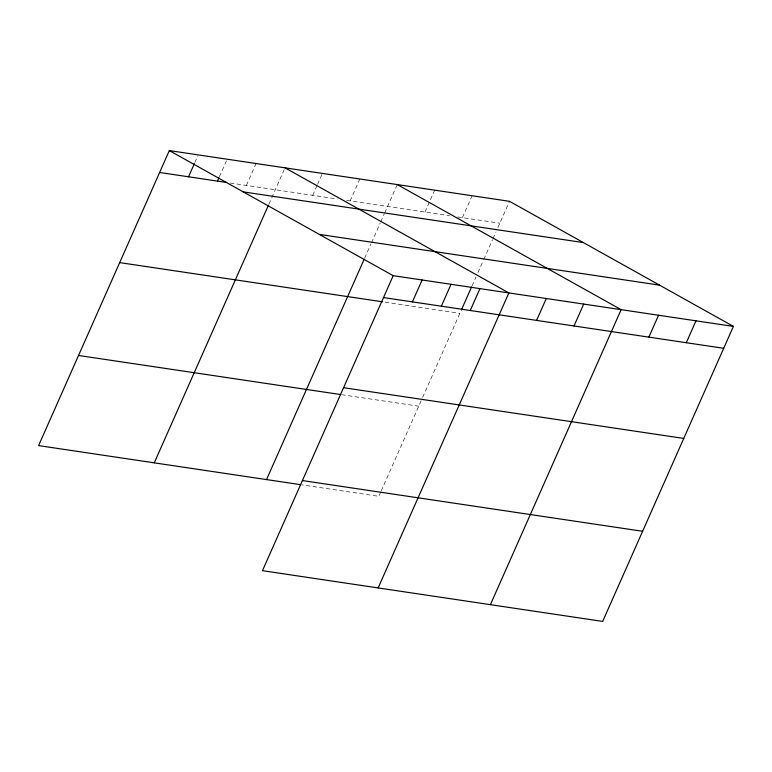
<?xml version="1.0" encoding="UTF-8"?>
<svg xmlns="http://www.w3.org/2000/svg" width="772" height="772" viewBox="0 0 772 772"><rect width="100%" height="100%" fill="white"/><g stroke="black" fill="none" stroke-linecap="round" stroke-linejoin="round"><path stroke-width="0.58" stroke-dasharray="3.86 2.9" d="M194.853 162.564L197.757 155.992M219.402 176.73L226.678 160.306M246.384 185.415L256.082 163.529M268.965 204.02L284.993 167.833M312.718 195.306L317.089 185.454M317.572 184.363L322.416 173.42M350.141 200.884L359.839 178.998M364.673 258.128L371.004 243.836M371.496 242.736L380.258 222.954M380.75 221.853L384.157 214.162M384.639 213.062L397.262 184.576M424.986 212.049L434.684 190.153M462.409 217.627L472.107 195.741M380.75 491.928L378.801 496.319L301.62 484.816M381.243 490.828L422.13 398.545M422.622 397.455L460.865 311.135M472.068 285.852L475.967 277.061M477.916 272.67L483.272 260.579M483.764 259.479L492.526 239.696M493.009 238.596L495.933 231.996M497.882 227.605L509.53 201.318M230.181 183.003L337.277 198.973M346.638 200.363L449.545 215.706M457.728 216.932L499.831 223.204M385.045 302.17L459.89 313.335M341.562 394.685L418.742 406.197"/><path stroke-width="1.16" d="M733.4 326.402L393.199 275.681L262.47 570.682L602.671 621.412L733.4 326.402L509.53 201.318L169.329 150.588L38.6 445.598L300.453 484.642M188.542 176.788L194.361 163.654M217.463 181.102L218.92 177.821M154.265 462.843L268.482 205.111M266.533 479.586L364.181 259.228M412.412 301.881L422.11 279.995M441.333 306.195L451.031 284.299M461.357 310.035L471.586 286.952M470.245 310.508L479.943 288.612M378.135 587.926L508.864 292.926L284.993 167.833M536.588 320.399L546.287 298.503M574.011 325.977L583.709 304.081M490.403 604.669L621.132 309.668L397.262 184.576M648.856 337.132L658.555 315.246M686.279 342.72L695.977 320.824M159.63 172.484L226.717 182.481M243.209 191.871L583.41 242.591M319.318 234.398L659.52 285.129M383.491 297.567L723.702 348.297M119.689 262.605L382.709 301.823M343.559 387.698L683.76 438.428M78.541 355.467L340.394 394.511M302.402 480.56L642.613 531.281M169.329 150.588L393.199 275.681"/></g></svg>
